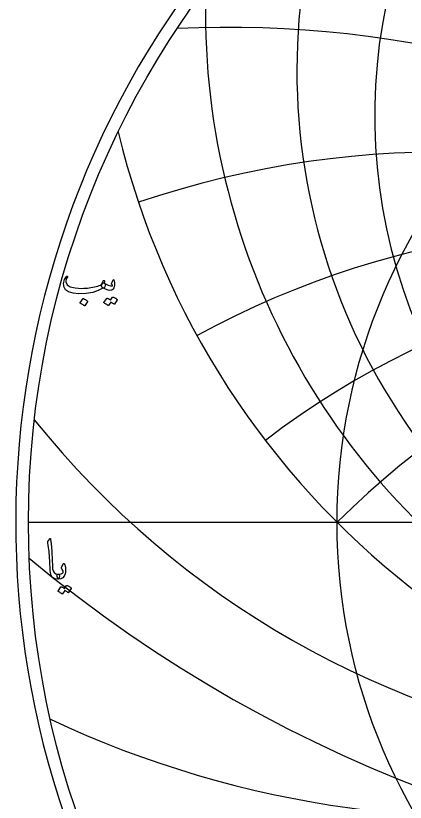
# Model space of a CAD drawing. Header units: millimetres. Extents: x -62 to 62, y -62 to 63.
# Drawn here: x -61.6 to -35.1, y -19 to 34.4 of the extents above; entities that cross this region are included whole.
import ezdxf

# ---------------------------------------------------------------- set-up
doc = ezdxf.new("R2010")
doc.units = ezdxf.units.MM
for name, color, linetype in [('CUT_OUTER', 1, 'Continuous'), ('ENGRAVE', 7, 'Continuous'), ('ENGRAVE_FINE', 8, 'Continuous'), ('TEXT', 5, 'Continuous')]:
    doc.layers.add(name, color=color, linetype=linetype)

msp = doc.modelspace()

# ---------------------------------------------------------------- linework, layer by layer
at = {"layer": 'CUT_OUTER'}
msp.add_arc((-0.0002, -0.0002), 61.6124, 137.460696, 87.802279, dxfattribs=at)
at = {"layer": 'ENGRAVE'}
msp.add_lwpolyline([(-60.75, 0), (60.75, 0)], dxfattribs=at)
for radius in [60.75, 39.7663]:
    msp.add_circle((0, 0), radius, dxfattribs=at)
for centre, radius, start, end in [((0, 27.6592), 37.2123, 131.54082, 48.45918), ((0, 30.7147), 42.5003, 158.87593, 21.12407), ((0, 34.6261), 48.7145, 177.98716, 2.01284), ((0, 39.7432), 56.2217, 193.58708, 346.41292), ((0, -39.7894), 56.2544, 45.01667, 134.98333), ((0, -39.7894), 56.2544, 45.01667, 134.98333), ((-12.2143, 45.5843), 61.7129, 218.740683, 261.906834), ((-29.2432, 50.6507), 70.725, 244.889976, 279.422897)]:
    msp.add_arc(centre, radius, start, end, dxfattribs=at)
at = {"layer": 'ENGRAVE_FINE'}
for centre, radius, start, end in [((-67.0414, -39.7894), 87.5163, 17.153802, 73.277838), ((-67.0414, -39.7894), 87.5163, 17.153802, 73.277838), ((-47.2031, -39.7894), 73.4349, 21.873002, 92.678933), ((-47.2031, -39.7894), 73.4349, 21.873002, 92.678933), ((-32.4785, -39.7894), 64.957, 26.909615, 108.663414), ((-32.4785, -39.7894), 64.957, 26.909615, 108.663414), ((-20.4749, -39.7894), 59.8647, 32.360678, 118.765767), ((-20.4749, -39.7894), 59.8647, 32.360678, 118.765767), ((-9.9192, -39.7894), 57.1222, 38.34609, 127.43566), ((-9.9192, -39.7894), 57.1222, 38.34609, 127.43566), ((0, 70.5779), 94.9547, 230.263164, 309.736836)]:
    msp.add_arc(centre, radius, start, end, dxfattribs=at)
at = {"layer": 'TEXT'}
for points in [[(-55.5943, 16.2612), (-55.5906, 16.2593), (-55.5871, 16.2574), (-55.5839, 16.2555), (-55.5809, 16.2535), (-55.5779, 16.2514), (-55.5747, 16.2487), (-55.5712, 16.2456), (-55.5675, 16.242), (-55.5366, 16.2056), (-55.5244, 16.1539), (-55.5308, 16.0868), (-55.556, 16.0044), (-55.5792, 15.9544), (-55.6029, 15.923), (-55.6271, 15.9103), (-55.6518, 15.9163), (-55.6642, 15.9223), (-55.6748, 15.9249), (-55.6834, 15.9242), (-55.6901, 15.9201), (-56.0044, 15.7482), (-56.3799, 15.627), (-56.8168, 15.5565), (-57.315, 15.5369), (-57.7179, 15.5714), (-58.022, 15.6634), (-58.2275, 15.8128), (-58.3344, 16.0198), (-58.3509, 16.1175), (-58.3545, 16.2152), (-58.3452, 16.3129), (-58.3229, 16.4107), (-58.2925, 16.4971), (-58.2549, 16.5764), (-58.2101, 16.6485), (-58.1581, 16.7134), (-58.1483, 16.7216), (-58.138, 16.7268), (-58.1272, 16.7292), (-58.1159, 16.7287), (-58.1054, 16.7242), (-58.0968, 16.7182), (-58.0901, 16.7108), (-58.0853, 16.7019), (-58.0831, 16.6933), (-58.0843, 16.6828), (-58.0889, 16.6703), (-58.0968, 16.6559), (-58.1523, 16.5745), (-58.1887, 16.495), (-58.206, 16.4174), (-58.2041, 16.3417), (-58.1131, 16.152), (-57.9013, 16.0159), (-57.5689, 15.9335), (-57.1157, 15.9048), (-56.9913, 15.9067), (-56.8671, 15.9125), (-56.7431, 15.922), (-56.6194, 15.9355), (-56.4967, 15.9527), (-56.3756, 15.9738), (-56.2562, 15.9987), (-56.1385, 16.0274), (-56.0242, 16.06), (-55.9306, 16.0926), (-55.8575, 16.1252), (-55.8051, 16.1577), (-55.7848, 16.175), (-55.7663, 16.1961), (-55.7494, 16.221), (-55.7342, 16.2497), (-55.7199, 16.2818), (-55.7059, 16.3168), (-55.6922, 16.3546), (-55.6786, 16.3953), (-55.6733, 16.4078), (-55.6652, 16.4183), (-55.6542, 16.4269), (-55.6403, 16.4337), (-55.6254, 16.4372), (-55.6116, 16.4365), (-55.5986, 16.4315), (-55.5866, 16.4222), (-55.5771, 16.4092), (-55.5713, 16.3934), (-55.5694, 16.3747), (-55.5713, 16.3532)], [(-55.7093, 15.9546), (-55.751, 15.9941), (-55.7725, 16.0437), (-55.7739, 16.1034), (-55.7553, 16.1731), (-55.7148, 16.2356), (-55.6777, 16.2737), (-55.6439, 16.2873), (-55.6135, 16.2765), (-55.4698, 16.1814), (-55.3261, 16.1146), (-55.1823, 16.0761), (-55.0386, 16.0658), (-55.0336, 16.0667), (-55.03, 16.0696), (-55.0279, 16.0744), (-55.0271, 16.0811), (-55.0307, 16.0938), (-55.0415, 16.1127), (-55.0595, 16.1379), (-55.0846, 16.1692), (-55.0894, 16.1788), (-55.0923, 16.1884), (-55.0932, 16.198), (-55.0923, 16.2076), (-55.0003, 16.472), (-54.996, 16.482), (-54.9907, 16.4892), (-54.9845, 16.4935), (-54.9773, 16.495), (-54.9701, 16.4938), (-54.9639, 16.4902), (-54.9586, 16.4842), (-54.9543, 16.4758), (-54.9256, 16.3898), (-54.9083, 16.3043), (-54.9026, 16.2193), (-54.9083, 16.1347), (-54.927, 16.0296), (-54.9524, 15.9441), (-54.9845, 15.8782), (-55.0233, 15.832), (-55.0528, 15.8066), (-55.0798, 15.7879), (-55.1045, 15.7759), (-55.1268, 15.7707), (-55.2552, 15.7678), (-55.395, 15.7975), (-55.5464, 15.8598), (-55.7093, 15.9546)], [(-57.0467, 15.1958), (-57.0419, 15.2006), (-57.0352, 15.2035), (-57.0266, 15.2045), (-57.0161, 15.2035), (-56.9416, 15.1733), (-56.8714, 15.1364), (-56.8055, 15.0928), (-56.744, 15.0425), (-56.738, 15.0349), (-56.7354, 15.0272), (-56.7361, 15.0196), (-56.7402, 15.0119), (-56.9203, 14.7206), (-56.927, 14.7137), (-56.9356, 14.712), (-56.9461, 14.7156), (-56.9586, 14.7245), (-56.9694, 14.7321), (-56.9864, 14.7436), (-57.0096, 14.759), (-57.0391, 14.7781), (-57.0752, 14.8011), (-57.1186, 14.8279), (-57.1691, 14.8586), (-57.2269, 14.8931), (-57.2345, 14.8988), (-57.2383, 14.9046), (-57.2383, 14.9103), (-57.2345, 14.9161)], [(-55.0271, 15.3031), (-55.0223, 15.3079), (-55.0156, 15.3108), (-55.007, 15.3118), (-54.9965, 15.3108), (-54.9588, 15.2967), (-54.9222, 15.2811), (-54.8869, 15.2641), (-54.8528, 15.2457), (-54.8196, 15.2255), (-54.7871, 15.2035), (-54.7554, 15.1795), (-54.7244, 15.1537), (-54.7184, 15.1458), (-54.7158, 15.1374), (-54.7165, 15.1285), (-54.7206, 15.1192), (-54.9045, 14.8279), (-54.9095, 14.8241), (-54.917, 14.8241), (-54.9268, 14.8279), (-54.939, 14.8356), (-54.9474, 14.8427), (-54.961, 14.8524), (-54.98, 14.8647), (-55.0041, 14.8797), (-55.0338, 14.8975), (-55.0693, 14.9185), (-55.1105, 14.9425), (-55.1574, 14.9697), (-55.3031, 14.7436), (-55.3098, 14.7367), (-55.3184, 14.735), (-55.3289, 14.7386), (-55.3414, 14.7475), (-55.3522, 14.7551), (-55.3692, 14.7666), (-55.3924, 14.782), (-55.4219, 14.8011), (-55.458, 14.8241), (-55.5014, 14.8509), (-55.5519, 14.8816), (-55.6096, 14.9161), (-55.6156, 14.9218), (-55.6183, 14.9276), (-55.6175, 14.9333), (-55.6135, 14.9391), (-55.4257, 15.2188), (-55.4209, 15.2236), (-55.4142, 15.2265), (-55.4056, 15.2275), (-55.395, 15.2265), (-55.3629, 15.2161), (-55.3318, 15.204), (-55.3016, 15.1902), (-55.2724, 15.1748), (-55.2441, 15.1579), (-55.2168, 15.1398), (-55.1905, 15.1205), (-55.1651, 15.1)], [(-59.3041, -1.1124), (-59.2967, -1.1009), (-59.2897, -1.0932), (-59.2833, -1.0894), (-59.2773, -1.0894), (-59.2682, -1.0944), (-59.26, -1.1095), (-59.2529, -1.1347), (-59.2466, -1.1699), (-59.215, -1.4561), (-59.1891, -1.7208), (-59.169, -1.9639), (-59.1547, -2.1854), (-59.1454, -2.3749), (-59.1369, -2.5447), (-59.1291, -2.6949), (-59.1221, -2.8254), (-59.116, -2.9363), (-59.1111, -3.0276), (-59.1073, -3.0992), (-59.1048, -3.1511), (-59.0708, -3.3068), (-58.9956, -3.4213), (-58.8792, -3.4946), (-58.7216, -3.5267), (-58.6778, -3.5382), (-58.6498, -3.565), (-58.6375, -3.6072), (-58.6411, -3.6647), (-58.6591, -3.7552), (-58.6785, -3.8199), (-58.6993, -3.8587), (-58.7216, -3.8716), (-58.9434, -3.8424), (-59.1068, -3.7547), (-59.2117, -3.6086), (-59.2581, -3.4041), (-59.2654, -3.3062), (-59.272, -3.2081), (-59.2779, -3.1098), (-59.283, -3.0113), (-59.2877, -2.9125), (-59.2921, -2.8134), (-59.2963, -2.7141), (-59.3003, -2.6146), (-59.3075, -2.4248), (-59.3175, -2.2539), (-59.3305, -2.1019), (-59.3463, -1.9689), (-59.3649, -1.8411), (-59.3865, -1.7049), (-59.4109, -1.5604), (-59.4382, -1.4075), (-59.4418, -1.3799), (-59.4411, -1.3548), (-59.4361, -1.332), (-59.4267, -1.3117)], [(-58.4917, -3.063), (-58.3844, -2.8254), (-58.3686, -2.7993), (-58.3518, -2.79), (-58.3341, -2.7974), (-58.3154, -2.8216), (-58.2809, -2.894), (-58.2541, -2.9696), (-58.2349, -3.0483), (-58.2234, -3.1301), (-58.2198, -3.2155), (-58.2244, -3.3049), (-58.2371, -3.3984), (-58.2579, -3.496), (-58.3214, -3.6604), (-58.4198, -3.7777), (-58.5532, -3.8481), (-58.7216, -3.8716), (-58.741, -3.8594), (-58.7609, -3.8227), (-58.7812, -3.7617), (-58.8021, -3.6762), (-58.8081, -3.6304), (-58.8069, -3.5928), (-58.7985, -3.5633), (-58.7829, -3.542), (-58.7705, -3.5339), (-58.7561, -3.5286), (-58.7398, -3.5262), (-58.7216, -3.5267), (-58.6155, -3.5233), (-58.5233, -3.5018), (-58.445, -3.462), (-58.3805, -3.4041), (-58.3777, -3.3995), (-58.3767, -3.3935), (-58.3777, -3.3861), (-58.3805, -3.3772), (-58.3956, -3.3231), (-58.4179, -3.268), (-58.4474, -3.212), (-58.484, -3.155), (-58.496, -3.1334), (-58.5013, -3.1109), (-58.4998, -3.0874), (-58.4917, -3.063)], [(-58.1506, -4.3047), (-58.1458, -4.2999), (-58.1391, -4.297), (-58.1305, -4.296), (-58.1199, -4.297), (-58.0822, -4.3111), (-58.0457, -4.3267), (-58.0104, -4.3437), (-57.9762, -4.3621), (-57.9431, -4.3823), (-57.9106, -4.4043), (-57.8789, -4.4282), (-57.8479, -4.4541), (-57.8419, -4.462), (-57.8392, -4.4704), (-57.8399, -4.4793), (-57.844, -4.4886), (-58.028, -4.7799), (-58.033, -4.7837), (-58.0404, -4.7837), (-58.0502, -4.7799), (-58.0625, -4.7722), (-58.0708, -4.7651), (-58.0845, -4.7554), (-58.1034, -4.7431), (-58.1276, -4.7281), (-58.1573, -4.7103), (-58.1928, -4.6893), (-58.234, -4.6652), (-58.2809, -4.6381), (-58.4265, -4.8642), (-58.4332, -4.8711), (-58.4419, -4.8728), (-58.4524, -4.8692), (-58.4648, -4.8603), (-58.4756, -4.8527), (-58.4926, -4.8412), (-58.5159, -4.8258), (-58.5453, -4.8067), (-58.5815, -4.7837), (-58.6248, -4.7569), (-58.6754, -4.7262), (-58.7331, -4.6917), (-58.7391, -4.686), (-58.7417, -4.6802), (-58.741, -4.6745), (-58.7369, -4.6687), (-58.5492, -4.389), (-58.5444, -4.3842), (-58.5377, -4.3813), (-58.529, -4.3803), (-58.5185, -4.3813), (-58.4864, -4.3917), (-58.4553, -4.4038), (-58.4251, -4.4176), (-58.3959, -4.433), (-58.3676, -4.4499), (-58.3403, -4.468), (-58.314, -4.4873), (-58.2886, -4.5078)]]:
    msp.add_lwpolyline(points, close=True, dxfattribs=at)

doc.saveas('drawing.dxf')
